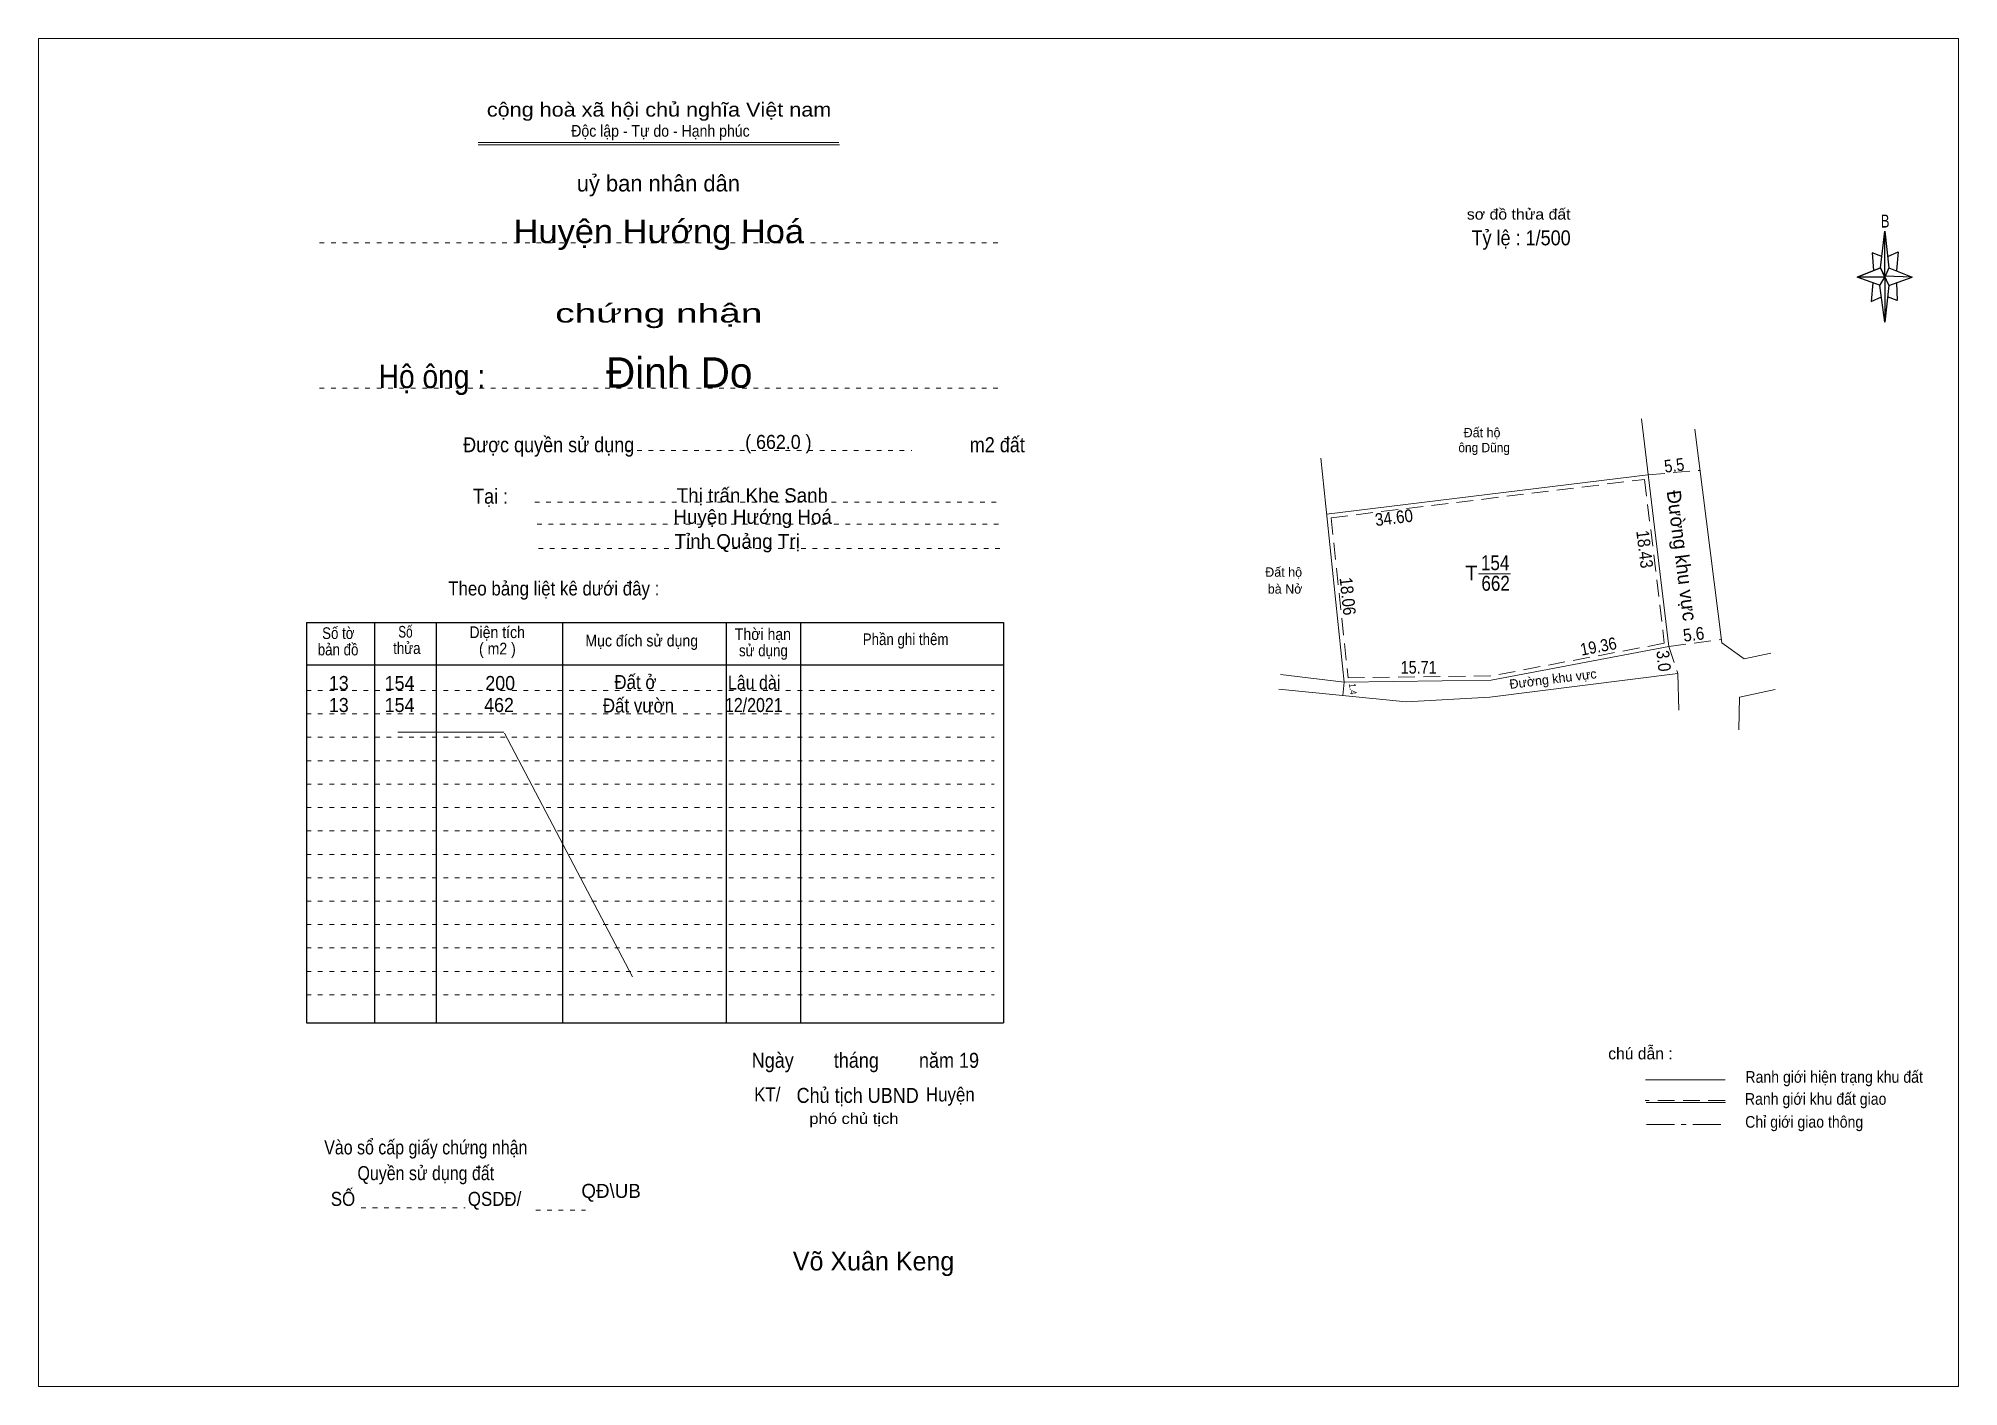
# Model space of a CAD drawing. Header units: centimetres. Extents: x -0.5 to 40.5, y 0 to 28.8.
import ezdxf
from ezdxf.enums import TextEntityAlignment as Align

# ---------------------------------------------------------------- set-up
doc = ezdxf.new("R2010")
doc.units = ezdxf.units.CM
doc.header["$LTSCALE"] = 0.12
for name, pattern in [('DOT_DASHED', [7.7, 5, -1.2, 0.3, -1.2]), ('DOTTED', [1.5, 0.3, -1.2]), ('MEDIUM_DASHED', [4.5, 3, -1.5])]:
    doc.linetypes.add(name, pattern=pattern)
for name, color, linetype, lineweight in [('1', 7, 'DOTTED', 13), ('5', 7, 'Continuous', 13), ('50', 7, 'Continuous', 25)]:
    doc.layers.add(name, color=color, linetype=linetype, lineweight=lineweight)
doc.layers.add('34', color=7, linetype='Continuous')
doc.layers.add('51', color=7, linetype='Continuous')

msp = doc.modelspace()

# ---------------------------------------------------------------- linework, layer by layer
at = {"layer": '1', "linetype": 'Continuous'}
for p, q in [((8.91, 26.55), (16.62, 26.55)), ((8.91, 26.5), (16.63, 26.5))]:
    msp.add_line(p, q, dxfattribs=at)
at = {"layer": '1'}
for p, q in [((5.52, 24.4), (20.02, 24.4)), ((5.52, 21.3), (20.02, 21.3)), ((12.06, 19.97), (18.18, 19.97)), ((10.12, 18.86), (20.06, 18.86)), ((10.17, 18.39), (20.11, 18.39)), ((10.2, 17.87), (20.14, 17.87)), ((5.24, 14.84), (19.94, 14.84)), ((5.24, 14.34), (19.94, 14.34)), ((5.24, 13.84), (19.94, 13.84)), ((5.24, 13.34), (19.94, 13.34)), ((5.24, 12.84), (19.94, 12.84)), ((5.24, 12.34), (19.94, 12.34)), ((5.24, 11.84), (19.94, 11.84)), ((5.24, 11.34), (19.94, 11.34)), ((5.24, 10.84), (19.94, 10.84)), ((5.24, 10.34), (19.94, 10.34)), ((5.24, 9.84), (19.94, 9.84)), ((5.24, 9.34), (19.94, 9.34)), ((5.24, 8.84), (19.94, 8.84)), ((5.24, 8.34), (19.94, 8.34)), ((6.41, 3.79), (8.63, 3.79)), ((10.14, 3.74), (11.2, 3.74))]:
    msp.add_line(p, q, dxfattribs=at)
at = {"layer": '1', "linetype": 'Continuous', "lineweight": 25}
for p, q in [((5.24, 16.29), (20.14, 16.29)), ((5.24, 16.29), (5.24, 7.74)), ((6.69, 16.29), (6.69, 7.74)), ((8.01, 16.29), (8.01, 7.74)), ((10.71, 16.29), (10.71, 7.74)), ((14.21, 16.29), (14.21, 7.74)), ((15.8, 16.29), (15.8, 7.74)), ((20.14, 16.29), (20.14, 7.74)), ((5.24, 15.39), (20.14, 15.39)), ((5.24, 7.74), (20.14, 7.74))]:
    msp.add_line(p, q, dxfattribs=at)
at = {"layer": '1', "linetype": 'Continuous'}
msp.add_lwpolyline([(-0.49, -0.03), (40.55, -0.03), (40.55, 28.77), (-0.49, 28.77)], close=True, dxfattribs=at)
at = {"layer": '5'}
for p, q in [((26.92, 19.8), (27.42, 15.02)), ((27.04, 18.61), (33.91, 19.45)), ((30.29, 17.33), (30.97, 17.33)), ((26.02, 14.87), (28.74, 14.6)), ((27.42, 15.02), (26.06, 15.18))]:
    msp.add_line(p, q, dxfattribs=at)
at = {"layer": '5', "linetype": 'MEDIUM_DASHED'}
for p, q in [((27.14, 18.53), (33.84, 19.35)), ((33.91, 19.45), (35.02, 19.54)), ((27.14, 18.53), (27.5, 15.11)), ((34.36, 15.78), (35.48, 15.93)), ((34.36, 15.78), (34.55, 15.2)), ((27.42, 15.02), (27.39, 14.73))]:
    msp.add_line(p, q, dxfattribs=at)
at = {"layer": '5'}
for points in [[(33.77, 20.64), (34.36, 15.78), (30.56, 15.06), (27.42, 15.02), (26.92, 19.8)], [(33.77, 20.64), (34.36, 15.78), (30.56, 15.06), (27.42, 15.02)], [(34.91, 20.42), (35.49, 15.86), (35.97, 15.52), (36.54, 15.64)], [(28.74, 14.6), (30.53, 14.7), (34.55, 15.2), (34.57, 14.42)], [(36.63, 14.86), (35.87, 14.7), (35.85, 14)]]:
    msp.add_lwpolyline(points, dxfattribs=at)
at = {"layer": '5', "linetype": 'MEDIUM_DASHED'}
msp.add_lwpolyline([(33.84, 19.35), (34.26, 15.85), (30.55, 15.15), (27.5, 15.11)], dxfattribs=at)
at = {"layer": '50'}
for p, q in [((38.88, 23.87), (38.97, 24.65)), ((39.06, 23.87), (39.56, 23.67)), ((38.88, 23.49), (38.38, 23.67)), ((39.06, 23.49), (38.97, 22.71)), ((39.22, 23.55), (39.24, 23.17)), ((39.24, 23.17), (39.03, 23.25))]:
    msp.add_line(p, q, dxfattribs=at)
at = {"layer": '50', "lineweight": 13}
for p, q in [((7.19, 13.95), (9.46, 13.95)), ((9.47, 13.93), (12.21, 8.72)), ((35.56, 6.52), (33.86, 6.52)), ((35.57, 6.04), (33.87, 6.04))]:
    msp.add_line(p, q, dxfattribs=at)
at = {"layer": '50', "linetype": 'MEDIUM_DASHED', "lineweight": 13}
msp.add_line((35.56, 6.08), (33.85, 6.08), dxfattribs=at)
at = {"layer": '50', "linetype": 'DOT_DASHED', "lineweight": 13}
msp.add_line((33.88, 5.57), (35.59, 5.57), dxfattribs=at)
at = {"layer": '50'}
for points in [[(38.97, 24.65), (39.06, 23.87), (38.97, 23.67)], [(38.97, 23.67), (38.38, 23.67), (38.88, 23.87), (39.06, 23.49), (39.56, 23.67), (38.97, 23.69)], [(38.97, 23.67), (38.97, 22.71), (38.87, 23.49)]]:
    msp.add_lwpolyline(points, close=True, dxfattribs=at)
for points in [[(38.97, 23.67), (38.88, 23.87), (38.38, 23.67)], [(38.91, 24.11), (38.7, 24.19), (38.73, 23.81)], [(39.04, 24.11), (39.26, 24.21), (39.22, 23.81)], [(38.72, 23.55), (38.68, 23.15), (38.9, 23.25)], [(38.97, 23.67), (39.06, 23.49), (39.56, 23.67)]]:
    msp.add_lwpolyline(points, dxfattribs=at)

# ---------------------------------------------------------------- texts
at = {"layer": '1'}
for s, height, width, p in [('cộng hoà xã hội chủ nghĩa Việt nam', 0.3, 1.15, (12.775, 27.1)), ('Độc lập - Tự do - Hạnh phúc', 0.25, 0.9, (12.805, 26.67)), ('chứng nhận', 0.4, 1.55, (12.77, 22.7)), ('Được quyền sử dụng                                                                   m2 đất', 0.32, 0.9, (14.59, 19.93)), ('Tại :', 0.32, 0.9, (9.175, 18.83)), ('Theo bảng liệt kê dưới đây :', 0.3, 0.9, (10.525, 16.87)), ('Số tờ', 0.25, 0.85, (5.92, 15.94)), ('Số ', 0.25, 0.75, (7.39, 15.97)), ('Diện tích', 0.25, 0.9, (9.315, 15.96)), ('Mục đích sử dụng', 0.25, 0.9, (12.405, 15.78)), ('Thời hạn', 0.25, 0.9, (14.995, 15.92)), ('Phần ghi thêm', 0.25, 0.85, (18.045, 15.81)), ('bản đồ', 0.25, 0.85, (5.915, 15.59)), ('thửa', 0.25, 0.85, (7.385, 15.62)), ('( m2 )', 0.25, 0.9, (9.32, 15.61)), ('sử dụng', 0.25, 0.85, (15.005, 15.57)), ('Ngày        tháng        năm 19', 0.32, 0.9, (17.185, 6.78)), ('Chủ tịch UBND', 0.32, 0.9, (17.02, 6.03)), ('Vào sổ cấp giấy chứng nhận', 0.3, 0.85, (7.79, 4.93)), ('Quyền sử dụng đất', 0.3, 0.85, (7.79, 4.38)), ('SỐ                        QSDĐ/', 0.3, 0.9, (7.795, 3.83))]:
    msp.add_text(s, height=height, dxfattribs=dict(at, width=width)).set_placement(p, align=Align.CENTER)
msp.add_text('uỷ ban nhân dân', height=0.35, dxfattribs=at).set_placement((12.76, 25.5), align=Align.CENTER)
at = {"layer": '34'}
for s, height, width, p in [('Huyện Hướng Hoá', 0.5, 1.1, (12.77, 24.4)), ('Hộ ông :', 0.5, 0.9, (7.92, 21.3)), ('( 662.0 )', 0.3, 0.95, (15.325, 20)), ('13', 0.3, 0.95, (5.93, 14.85)), ('154', 0.3, 0.95, (7.23, 14.85)), ('200', 0.3, 0.95, (9.38, 14.85)), ('13', 0.3, 0.95, (5.93, 14.38)), ('154', 0.3, 0.95, (7.23, 14.38)), ('462', 0.3, 0.95, (9.355, 14.38))]:
    msp.add_text(s, height=height, dxfattribs=dict(at, width=width)).set_placement(p, align=Align.CENTER)
for s, height, p in [('Đinh Do', 0.6479, (13.205, 21.31)), ('Thị trấn Khe Sanh', 0.3, (14.77, 18.86)), ('Huyện Hướng Hoá', 0.3, (14.775, 18.4)), ('Tỉnh Quảng Trị', 0.3, (14.445, 17.88))]:
    msp.add_text(s, height=height, dxfattribs=at).set_placement(p, align=Align.CENTER)
at = {"layer": '5'}
for s, height, width, p in [('ông Dũng', 0.2, 0.95, (30.41, 19.93)), ('154', 0.32, 0.85, (30.645, 17.41)), ('662', 0.32, 0.85, (30.655, 16.97)), ('15.71', 0.27, 0.85, (29.01, 15.2))]:
    msp.add_text(s, height=height, dxfattribs=dict(at, width=width)).set_placement(p, align=Align.CENTER)
for s, p in [('Đất hộ', (30.365, 20.25)), ('Đất hộ', (26.125, 17.27)), ('bà Nở', (26.155, 16.91))]:
    msp.add_text(s, height=0.2, dxfattribs=at).set_placement(p, align=Align.CENTER)
for s, height, rotation, width, p in [('5.5', 0.27, 7.012, 0.85, (34.4885, 19.5169)), ('34.60', 0.27, 7.012, 0.9, (28.4985, 18.4002)), ('18.43', 0.27, 277.006, 0.9, (33.709, 17.8415)), ('18.06', 0.27, 275.917, 0.9, (27.3616, 16.8389)), ('5.6', 0.27, 7.012, 0.9, (34.9035, 15.9075)), ('19.36', 0.26, 10.776, 0.9, (32.8757, 15.6553)), ('3.0', 0.27, 275.917, 0.9, (34.1139, 15.4589)), ('1.4', 0.1434, 275.917, 0.9, (27.5327, 14.8674))]:
    msp.add_text(s, height=height, rotation=rotation, dxfattribs=dict(at, width=width)).set_placement(p, align=Align.CENTER)
for height, rotation, p in [(0.3, 277.249, (34.4874, 17.7039)), (0.2, 7.09, (31.8927, 14.9885))]:
    msp.add_text('Đường khu vực', height=height, rotation=rotation, dxfattribs=at).set_placement(p, align=Align.CENTER)
msp.add_text('T', height=0.32, dxfattribs=at).set_placement((30.27, 17.19), align=Align.RIGHT)
at = {"layer": '50'}
for s, height, width, p in [('sơ đồ thửa đất ', 0.23, 1.1, (31.195, 24.9)), ('B', 0.2756, 0.75, (38.98, 24.73)), ('Đất ở ', 0.3, 0.9, (12.32, 14.87)), ('Lâu dài ', 0.3, 0.85, (14.855, 14.86)), ('Đất vườn', 0.3, 0.9, (12.335, 14.37)), ('12/2021', 0.3, 0.85, (14.8, 14.38)), ('Ranh giới hiện trạng khu đất', 0.25, 0.9, (37.89, 6.46)), ('KT/                               Huyện ', 0.3, 0.9, (17.215, 6.06)), ('Ranh giới khu đất giao', 0.25, 0.9, (37.495, 5.99)), ('phó chủ tịch', 0.23, 1.15, (16.94, 5.58)), ('Chỉ giới giao thông', 0.25, 0.9, (37.25, 5.5))]:
    msp.add_text(s, height=height, dxfattribs=dict(at, width=width)).set_placement(p, align=Align.CENTER)
for s, height, p in [('chú dẫn :', 0.25, (33.75, 6.96)), ('QĐ\\UB', 0.3, (11.75, 4)), ('Võ Xuân Keng', 0.4, (17.36, 2.45))]:
    msp.add_text(s, height=height, dxfattribs=at).set_placement(p, align=Align.CENTER)
at = {"layer": '51', "width": 0.9}
msp.add_text('Tỷ lệ : 1/500', height=0.32, dxfattribs=at).set_placement((30.14, 24.35))

doc.saveas('drawing.dxf')
